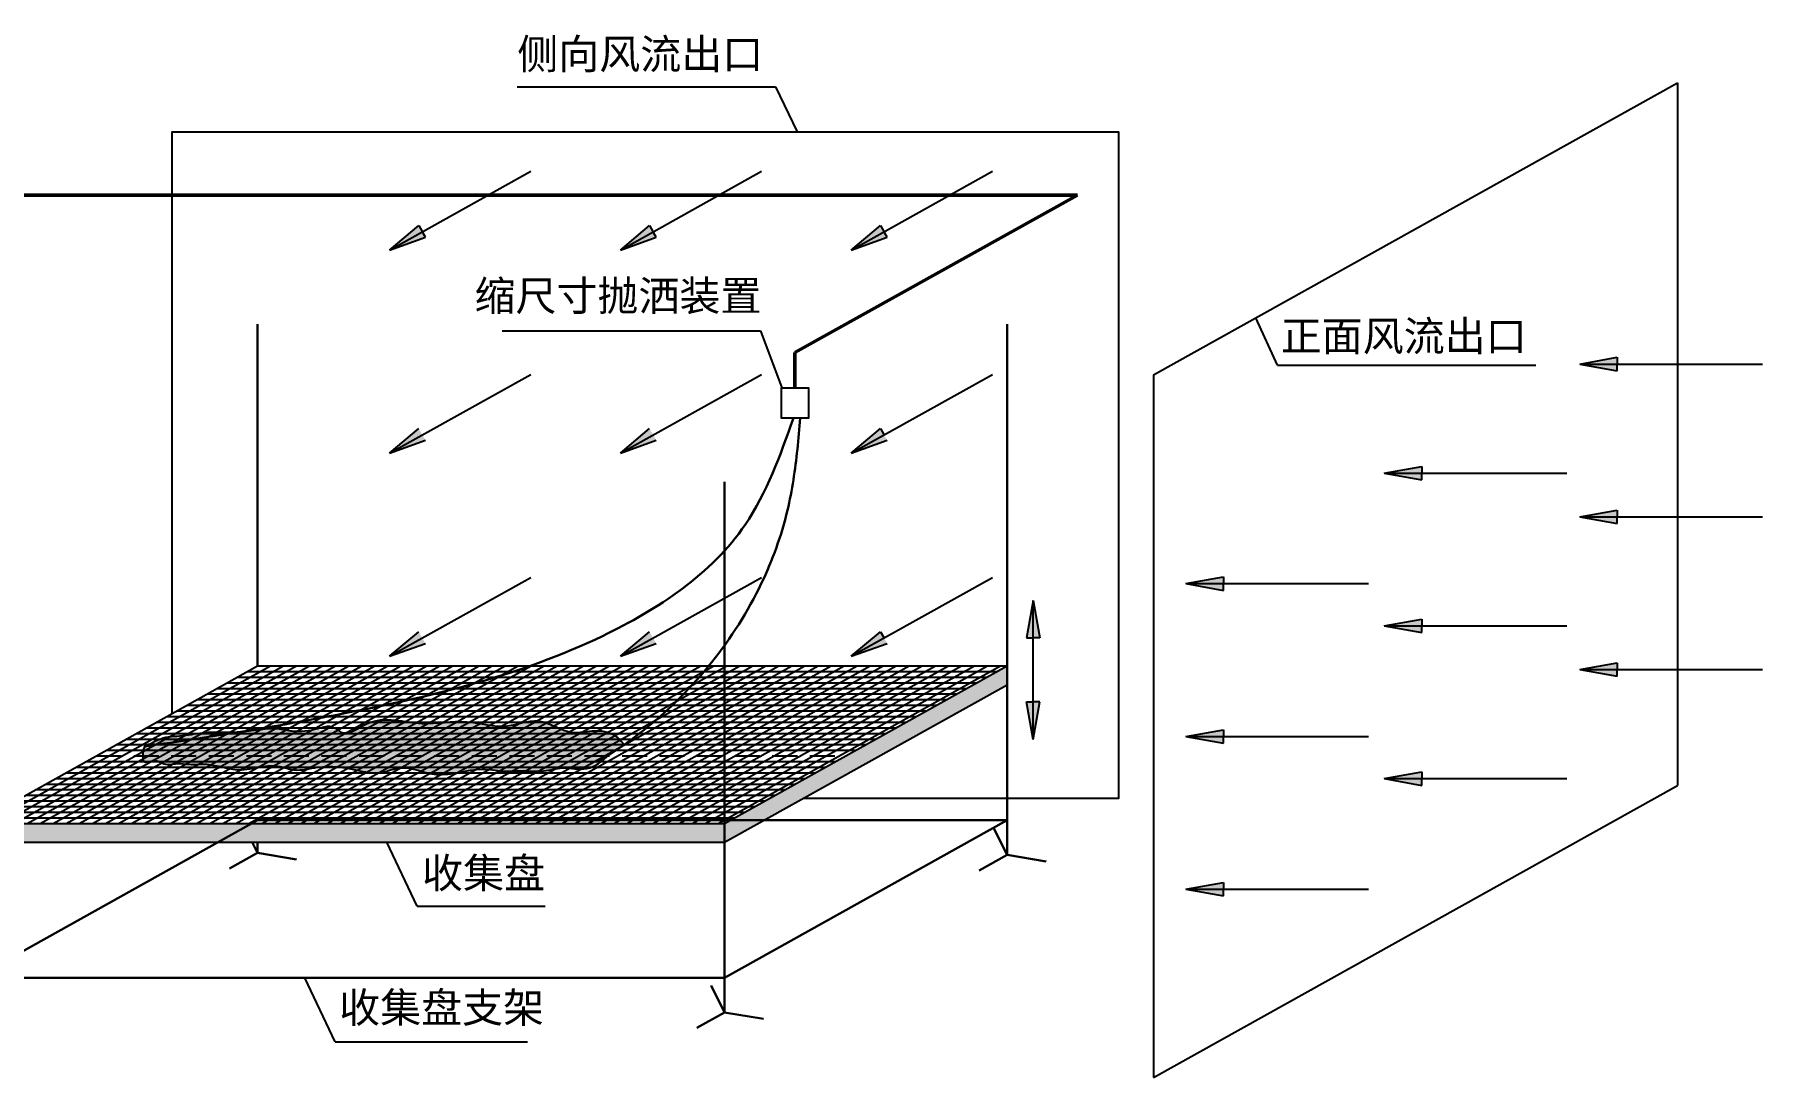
# Model space of a CAD drawing. Header units: millimetres. Extents: x -168 to 2937, y -666 to 1342.
# Drawn here: x 226.4 to 398.9, y 322.9 to 427.1 of the extents above; entities that cross this region are included whole.
import ezdxf

# ---------------------------------------------------------------- set-up
doc = ezdxf.new("R2010")
doc.units = ezdxf.units.MM
doc.linetypes.add('DASHED', pattern=[0.75, 0.5, -0.25])
doc.styles.add('说明', font='', dxfattribs={"height": 3})
doc.styles.get('说明').set_extended_font_data('SimSun')

msp = doc.modelspace()

# ---------------------------------------------------------------- hatches: boundary and pattern name
for color, points in [(256, [(261.833477128616, 405.5389875354575), (265.0778034400983, 407.404701058867), (264.7424569078942, 407.9878418059557)]), (256, [(265.4131499723026, 406.8215603117783), (261.833477128616, 405.5389875354575), (265.0778034400983, 407.404701058867)]), (256, [(284.8789305431915, 405.5389875354577), (288.1232568546737, 407.4047010588673), (287.7879103224697, 407.987841805956)]), (256, [(288.4586033868781, 406.8215603117786), (284.8789305431915, 405.5389875354577), (288.1232568546737, 407.4047010588673)]), (256, [(307.9243839577669, 405.538987535458), (311.1687102692492, 407.4047010588675), (310.8333637370451, 407.9878418059562)]), (256, [(311.5040568014535, 406.8215603117789), (307.9243839577669, 405.538987535458), (311.1687102692492, 407.4047010588675)]), (256, [(380.6528956458409, 394.1532981477513), (384.3954268971212, 394.1532981477513), (384.3954268971212, 394.8259871008169)]), (256, [(384.3954268971212, 393.4806091946856), (380.6528956458409, 394.1532981477513), (384.3954268971212, 394.1532981477513)]), (256, [(261.833477128616, 385.2523656777419), (265.0778034400983, 387.1180792011514), (264.7424569078942, 387.7012199482401)]), (256, [(265.4131499723026, 386.5349384540627), (261.833477128616, 385.2523656777419), (265.0778034400983, 387.1180792011514)]), (256, [(284.8789305431915, 385.2523656777422), (288.1232568546737, 387.1180792011517), (287.7879103224697, 387.7012199482404)]), (256, [(288.4586033868781, 386.534938454063), (284.8789305431915, 385.2523656777422), (288.1232568546737, 387.1180792011517)]), (256, [(307.9243839577669, 385.2523656777425), (311.1687102692492, 387.118079201152), (310.8333637370451, 387.7012199482407)]), (256, [(311.5040568014535, 386.5349384540633), (307.9243839577669, 385.2523656777425), (311.1687102692492, 387.118079201152)]), (256, [(361.1294573830008, 383.2612023351037), (364.8719886342811, 383.2612023351037), (364.8719886342811, 383.9338912881694)]), (256, [(364.8719886342811, 382.5885133820381), (361.1294573830008, 383.2612023351037), (364.8719886342811, 383.2612023351037)]), (256, [(380.6528956458409, 378.8942774288164), (384.3954268971212, 378.8942774288164), (384.3954268971212, 379.5669663818821)]), (256, [(384.3954268971212, 378.2215884757507), (380.6528956458409, 378.8942774288164), (384.3954268971212, 378.8942774288164)]), (256, [(341.3387392664399, 372.2199915081681), (345.0812705177202, 372.2199915081681), (345.0812705177202, 372.8926804612337)]), (256, [(345.0812705177202, 371.5473025551024), (341.3387392664399, 372.2199915081681), (345.0812705177202, 372.2199915081681)]), (1, [(326.0865684768538, 370.5502591350814), (326.0865684768538, 366.8077278838011), (325.4138795237882, 366.8077278838011)]), (1, [(326.7592574299194, 366.8077278838011), (326.0865684768538, 370.5502591350814), (326.0865684768538, 366.8077278838011)]), (256, [(261.833477128616, 364.9657438200264), (265.0778034400983, 366.8314573434359), (264.7424569078942, 367.4145980905246)]), (256, [(284.8789305431915, 364.9657438200267), (288.1232568546737, 366.8314573434362), (287.7879103224697, 367.4145980905249)]), (256, [(307.9243839577669, 364.9657438200269), (311.1687102692492, 366.8314573434365), (310.8333637370451, 367.4145980905251)]), (256, [(361.1294573830008, 368.0021816161689), (364.8719886342811, 368.0021816161689), (364.8719886342811, 368.6748705692345)]), (256, [(364.8719886342811, 367.3294926631032), (361.1294573830008, 368.0021816161689), (364.8719886342811, 368.0021816161689)]), (256, [(265.4131499723026, 366.2483165963472), (261.833477128616, 364.9657438200264), (265.0778034400983, 366.8314573434359)]), (256, [(288.4586033868781, 366.2483165963475), (284.8789305431915, 364.9657438200267), (288.1232568546737, 366.8314573434362)]), (256, [(311.5040568014535, 366.2483165963478), (307.9243839577669, 364.9657438200269), (311.1687102692492, 366.8314573434365)]), (256, [(380.6528956458409, 363.6352567098815), (384.3954268971212, 363.6352567098815), (384.3954268971212, 364.3079456629472)]), (256, [(384.3954268971212, 362.9625677568159), (380.6528956458409, 363.6352567098815), (384.3954268971212, 363.6352567098815)]), (1, [(326.0865684768538, 356.6591158616014), (326.0865684768539, 360.4016471128818), (325.4138795237882, 360.4016471128818)]), (1, [(326.7592574299194, 360.4016471128818), (326.0865684768538, 356.6591158616014), (326.0865684768538, 360.4016471128818)]), (256, [(341.3387392664399, 356.9609707892332), (345.0812705177202, 356.9609707892332), (345.0812705177202, 357.6336597422988)]), (256, [(345.0812705177202, 356.2882818361675), (341.3387392664399, 356.9609707892332), (345.0812705177202, 356.9609707892332)]), (256, [(361.1294573830008, 352.743160897234), (364.8719886342811, 352.743160897234), (364.8719886342811, 353.4158498502997)]), (256, [(364.8719886342811, 352.0704719441683), (361.1294573830008, 352.743160897234), (364.8719886342811, 352.743160897234)]), (256, [(341.3387392664399, 341.7019500702983), (345.0812705177202, 341.7019500702983), (345.0812705177202, 342.374639023364)]), (256, [(345.0812705177202, 341.0292611172326), (341.3387392664399, 341.7019500702983), (345.0812705177202, 341.7019500702983)])]:
    msp.add_hatch(color=color).paths.add_polyline_path(points)
h = msp.add_hatch(color=252)
h.paths.add_polyline_path([(323.4746829188429, 362.1225497632599), (323.4746829188429, 363.999574409416), (307.6034965063665, 355.1450642182417), (310.9679522940679, 355.1450642182417)])
h.paths.add_polyline_path([(310.9679522940679, 355.1450642182417), (307.6034965063665, 355.1450642182417), (295.2813024565876, 348.2705313411262), (295.2813024565876, 346.39350669497)])
h.paths.add_polyline_path([(295.2813024565876, 348.2705313411262), (236.3243587296495, 348.2705313411262), (232.9599029419481, 346.39350669497), (295.2813024565876, 346.39350669497)])
h.paths.add_polyline_path([(236.3243587296495, 348.2705313411262), (220.4531723171731, 348.2705313411262), (220.4531723171731, 346.39350669497), (232.9599029419481, 346.39350669497)])
h = msp.add_hatch(color=140)
edge = h.paths.add_edge_path()
edge.add_spline(control_points=[(279.1153154839528, 357.6377983730556), (278.303629626502, 357.95660441362), (276.5331610868825, 359.0006206393811), (273.2788882360703, 357.5011858499622), (269.4221459704341, 358.8462806795657), (264.7397700042438, 357.7672611685691), (261.0598190447442, 359.208166247695), (258.849287751363, 357.8321506754565), (258.477969308624, 357.6377983730556)], knot_values=[21.23040155068355, 21.23040155068355, 21.23040155068355, 21.23040155068355, 23.80191644475923, 26.90883749699029, 30.99147413144302, 35.47055070107217, 40.92934960696578, 42.06789289563804, 42.06789289563804, 42.06789289563804, 42.06789289563804], degree=3, periodic=0)
edge.add_line((258.477969308624, 357.6377983730556), (279.1153154839528, 357.6377983730556))
edge = h.paths.add_edge_path()
edge.add_spline(control_points=[(283.8029075426768, 355.1450642182416), (284.2950324013963, 355.4658840282477), (284.7811934543725, 355.7957494365408), (285.2608736941623, 356.1350528752972)], knot_values=[38.24914659889313, 38.24914659889313, 38.24914659889313, 38.24914659889313, 40.00687960590923, 40.00687960590923, 40.00687960590923, 40.00687960590923], degree=3, periodic=0)
edge.add_spline(control_points=[(285.2608736941623, 356.1350528752973), (284.9893586125871, 356.4594981051019), (284.2000361237139, 357.4026940219057), (282.2130773825317, 357.6712720665816), (280.4414323661348, 357.2014391569618), (279.4867352512628, 357.4919157457849), (279.1153154839528, 357.6377983730556)], knot_values=[42.06789289563803, 42.06789289563803, 42.06789289563803, 42.06789289563803, 43.31246779569348, 45.68600114952036, 47.51707366834722, 48.69377454938908, 48.69377454938908, 48.69377454938908, 48.69377454938908], degree=3, periodic=0)
edge.add_line((279.1153154839528, 357.6377983730556), (258.477969308624, 357.6377983730556))
edge.add_spline(control_points=[(258.477969308624, 357.6377983730556), (257.9464495508003, 357.3595948775799), (257.2932640729416, 357.1167585223907), (256.7256054474213, 357.544599339343), (256.6001163239907, 357.6377983730556)], knot_values=[19.14589793514648, 19.14589793514648, 19.14589793514648, 19.14589793514648, 20.77565337794911, 21.23040155068355, 21.23040155068355, 21.23040155068355, 21.23040155068355], degree=3, periodic=0)
edge.add_line((256.6001163239907, 357.6377983730556), (254.2139065621353, 357.6377983730556))
edge.add_spline(control_points=[(254.2139065621353, 357.6377983730556), (253.4916150421394, 357.4801645741127), (252.5416038969243, 357.405800133178), (251.5805808140081, 357.5925848915053), (251.3230836322541, 357.6377983730556)], knot_values=[13.76922508624911, 13.76922508624911, 13.76922508624911, 13.76922508624911, 15.91041291948569, 16.69180168459071, 16.69180168459071, 16.69180168459071, 16.69180168459071], degree=3, periodic=0)
edge.add_line((251.3230836322543, 357.6377983730556), (248.7547277973517, 357.6377983730556))
edge.add_spline(control_points=[(248.7547277973357, 357.6377983730536), (248.7186750948841, 357.6331419628917), (248.6826167192526, 357.6284170731327), (248.6465527794284, 357.6236402592311)], knot_values=[11.07647859446061, 11.07647859446061, 11.07647859446061, 11.07647859446061, 11.18483868937462, 11.18483868937462, 11.18483868937462, 11.18483868937462], degree=3, periodic=0)
edge.add_line((248.6465527794284, 357.6236402592311), (248.6465527794284, 355.1450642182417))
edge.add_line((248.6465527794284, 355.1450642182417), (283.8029075426768, 355.1450642182417))
edge = h.paths.add_edge_path()
edge.add_line((248.6465527794284, 355.1450642182417), (246.0545987164899, 353.699017081696))
edge.add_spline(control_points=[(246.0545987164866, 353.6990170816964), (246.300665070378, 353.6575998455549), (247.2632198160995, 353.5479502161786), (248.8623588193743, 353.9650380801686), (250.7357529127222, 354.1118943815083), (252.5766250513255, 353.3778635207597), (255.1868782868877, 354.1798296389676), (258.0262465360099, 353.7593831410829), (260.7875113974035, 353.06991497839), (263.3739294526353, 354.3066752391567), (266.81144329057, 352.468525245927), (270.2512546022814, 353.9938606589885), (273.1552570460536, 353.4222949204571), (275.195211502227, 353.5733388755642), (277.1999579316306, 353.3788842881769), (279.2435487750452, 354.032098520232), (280.7634407062126, 353.6030243332805), (281.5199659182523, 353.7438309367759)], knot_values=[11.59944483250466, 11.59944483250466, 11.59944483250466, 11.59944483250466, 12.35183915300429, 14.54231154264063, 16.45575990681504, 17.89243121820617, 20.29761392828616, 24.24515229601366, 26.46752811943578, 28.58251929860627, 32.27899619593191, 36.89875887323735, 38.96562262110845, 41.02494242223023, 43.025424214374, 44.93105456690949, 47.35057299633272, 47.35057299633272, 47.35057299633272, 47.35057299633424], degree=3, periodic=0)
edge.add_spline(control_points=[(281.5199659182524, 353.7438309367753), (282.293507927085, 354.1909397519992), (283.0550931561821, 354.6575585270655), (283.8029075426768, 355.1450642182416)], knot_values=[40.00687960590923, 40.00687960590923, 40.00687960590923, 40.00687960590923, 42.67786443216497, 42.67786443216497, 42.67786443216497, 42.67786443216497], degree=3, periodic=0)
edge.add_line((283.8029075426768, 355.1450642182417), (248.6465527794284, 355.1450642182417))
edge = h.paths.add_edge_path()
edge.add_spline(control_points=[(237.3991375889568, 355.9660710578049), (237.2214319095045, 355.7791246532582), (237.1738097392853, 355.2002220372635), (237.2218286588836, 354.0866882985038), (238.4995977913219, 354.8177920437569), (239.414967769162, 353.9787150315295), (240.6180644565448, 354.3558079383029), (242.0135193183835, 354.0911147963996), (243.8452661379204, 354.3223931375076), (245.238445652197, 353.8363898011141), (246.0545987164866, 353.6990170816964)], knot_values=[1.213769092487148, 1.213769092487207, 1.213769092487207, 1.213769092487207, 2.144050504641445, 2.742682054997386, 3.958987411837631, 4.833423113431671, 6.158384614112595, 7.337969264012979, 9.10390279468076, 11.59944483250466, 11.59944483250466, 11.59944483250466, 11.59944483250466], degree=3, periodic=0)
edge.add_line((246.0545987164896, 353.6990170816957), (248.6465527794284, 355.1450642182416))
edge.add_line((248.6465527794284, 355.1450642182417), (248.6465527794284, 357.6236402592311))
edge.add_spline(control_points=[(248.6465527794284, 357.6236402592311), (248.1348588924941, 357.5558643455514), (247.62204485529, 357.4776353716761), (247.108421972753, 357.4362414840239)], knot_values=[9.53900935437473, 9.53900935437473, 9.53900935437473, 9.53900935437473, 11.076478594436, 11.07647859446061, 11.07647859446061, 11.07647859446061], degree=3, periodic=0)
edge.add_spline(control_points=[(247.1084219727445, 357.4362414840211), (244.2785954089696, 356.9713622895535), (241.4425318249759, 356.538704718825), (238.6010862379885, 356.1350528752819)], knot_values=[67.04646882409786, 67.04646882409786, 67.04646882409786, 67.04646882409786, 75.66431107633738, 75.66431107633738, 75.66431107633738, 75.66431107633738], degree=3, periodic=0)
edge.add_spline(control_points=[(238.6010862379885, 356.1350528752819), (238.2005428359448, 356.0781522316819), (237.7998924879342, 356.0218279618867), (237.3991375889568, 355.9660710578049)], knot_values=[75.66431107633738, 75.66431107633738, 75.66431107633738, 75.66431107633738, 76.87912225195706, 76.87912225195706, 76.87912225195706, 76.87912225195706], degree=3, periodic=0)
edge = h.paths.add_edge_path(flags=17)
edge.add_spline(control_points=[(247.1084219727447, 357.4362414840233), (245.8129272660472, 357.3318349940371), (243.7100898218294, 357.5419057943947), (241.2999812762515, 356.9893155975916), (239.3906001371496, 356.9834770013945), (238.4012195793759, 356.4732804395776), (237.7453237908268, 356.1350528752711)], knot_values=[0, 2.461852943724807e-11, 2.461852943724807e-11, 2.461852943724807e-11, 3.877909902330877, 6.269691330543512, 7.371661404789362, 9.539009354399349, 9.539009354399349, 9.539009354399349, 9.539009354399349], degree=3, periodic=0)
edge.add_spline(control_points=[(237.7453237908266, 356.135052875271), (237.9879636733141, 356.1824127441316), (238.2945249557208, 356.1587328097014), (238.6010862381274, 356.1350528752711)], knot_values=[0, 0, 0, 0, 0.7671340923366422, 0.7671340923366422, 0.7671340923366422, 0.7671340923366422], degree=3, periodic=0)
edge.add_spline(control_points=[(238.6010862379885, 356.1350528752819), (241.4425318249759, 356.538704718825), (244.2785954089696, 356.9713622895535), (247.1084219727445, 357.4362414840211)], knot_values=[67.04646882409784, 67.04646882409784, 67.04646882409784, 67.04646882409784, 75.66431107633737, 75.66431107633737, 75.66431107633737, 75.66431107633737], degree=3, periodic=0)

# ---------------------------------------------------------------- linework, layer by layer
for p, q in [((274.5878671636569, 421.8394111896693), (300.3651350293837, 421.8394111896694)), ((300.3651350293837, 421.8394111896694), (302.518017615407, 417.3341970804333)), ((338.1120598210618, 393.0634327957197), (390.4082880983285, 422.2394171365646)), ((261.833477128616, 405.5389875354575), (264.7424569078942, 407.9878418059557)), ((264.7424569078942, 407.9878418059557), (265.0778034400983, 407.404701058867)), ((265.4131499723026, 406.8215603117783), (265.0778034400983, 407.404701058867)), ((284.8789305431915, 405.5389875354577), (287.7879103224697, 407.987841805956)), ((287.7879103224697, 407.987841805956), (288.1232568546737, 407.4047010588673)), ((288.4586033868781, 406.8215603117786), (288.1232568546737, 407.4047010588673)), ((307.9243839577669, 405.538987535458), (310.8333637370451, 407.9878418059562)), ((310.8333637370451, 407.9878418059562), (311.1687102692492, 407.4047010588675)), ((311.5040568014535, 406.8215603117789), (311.1687102692492, 407.4047010588675)), ((261.833477128616, 405.5389875354575), (265.4131499723026, 406.8215603117783)), ((284.8789305431915, 405.5389875354577), (288.4586033868781, 406.8215603117786)), ((307.9243839577669, 405.538987535458), (311.5040568014535, 406.8215603117789)), ((350.4926242061019, 394.0289036592527), (348.3244714726317, 398.7609213573945)), ((273.0776065393402, 397.4709314026323), (298.854874405067, 397.4709314026323)), ((298.854874405067, 397.4709314026323), (301.0077569910902, 391.7796813212184)), ((350.4926242061019, 394.0289036592527), (376.2698920718287, 394.0289036592528)), ((380.6528956458409, 394.1532981477513), (384.3954268971212, 394.8259871008169)), ((380.6528956458409, 394.1532981477513), (398.8884067243513, 394.1532981477513)), ((380.6528956458409, 394.1532981477513), (384.3954268971212, 393.4806091946856)), ((384.3954268971212, 394.8259871008169), (384.3954268971212, 394.1532981477513)), ((384.3954268971212, 393.4806091946856), (384.3954268971212, 394.1532981477513)), ((261.833477128616, 385.2523656777419), (264.7424569078942, 387.7012199482401)), ((261.833477128616, 385.2523656777419), (265.4131499723026, 386.5349384540627)), ((284.8789305431915, 385.2523656777422), (287.7879103224697, 387.7012199482404)), ((284.8789305431915, 385.2523656777422), (288.4586033868781, 386.534938454063)), ((307.9243839577669, 385.2523656777425), (310.8333637370451, 387.7012199482407)), ((307.9243839577669, 385.2523656777425), (311.5040568014535, 386.5349384540633)), ((310.8333637370451, 387.7012199482407), (311.1687102692492, 387.118079201152)), ((361.1294573830008, 383.2612023351037), (364.8719886342811, 383.9338912881694)), ((361.1294573830008, 383.2612023351037), (379.3649684615112, 383.2612023351037)), ((361.1294573830008, 383.2612023351037), (364.8719886342811, 382.5885133820381)), ((364.8719886342811, 383.9338912881694), (364.8719886342811, 383.2612023351037)), ((364.8719886342811, 382.5885133820381), (364.8719886342811, 383.2612023351037)), ((380.6528956458409, 378.8942774288164), (384.3954268971212, 379.5669663818821)), ((384.3954268971212, 379.5669663818821), (384.3954268971212, 378.8942774288164)), ((380.6528956458409, 378.8942774288164), (398.8884067243513, 378.8942774288164)), ((380.6528956458409, 378.8942774288164), (384.3954268971212, 378.2215884757507)), ((384.3954268971212, 378.2215884757507), (384.3954268971212, 378.8942774288164)), ((341.3387392664399, 372.2199915081681), (345.0812705177202, 372.8926804612337)), ((345.0812705177202, 372.8926804612337), (345.0812705177202, 372.2199915081681)), ((341.3387392664399, 372.2199915081681), (359.5742503449503, 372.2199915081681)), ((341.3387392664399, 372.2199915081681), (345.0812705177202, 371.5473025551024)), ((345.0812705177202, 371.5473025551024), (345.0812705177202, 372.2199915081681)), ((261.833477128616, 364.9657438200264), (264.7424569078942, 367.4145980905246)), ((284.8789305431915, 364.9657438200267), (287.7879103224697, 367.4145980905249)), ((307.9243839577669, 364.9657438200269), (310.8333637370451, 367.4145980905251)), ((310.8333637370451, 367.4145980905251), (311.1687102692492, 366.8314573434365)), ((361.1294573830008, 368.0021816161689), (364.8719886342811, 368.6748705692345)), ((361.1294573830008, 368.0021816161689), (379.3649684615112, 368.0021816161689)), ((361.1294573830008, 368.0021816161689), (364.8719886342811, 367.3294926631032)), ((364.8719886342811, 368.6748705692345), (364.8719886342811, 368.0021816161689)), ((364.8719886342811, 367.3294926631032), (364.8719886342811, 368.0021816161689)), ((261.833477128616, 364.9657438200264), (265.4131499723026, 366.2483165963472)), ((284.8789305431915, 364.9657438200267), (288.4586033868781, 366.2483165963475)), ((307.9243839577669, 364.9657438200269), (311.5040568014535, 366.2483165963478)), ((380.6528956458409, 363.6352567098815), (384.3954268971212, 364.3079456629472)), ((384.3954268971212, 364.3079456629472), (384.3954268971212, 363.6352567098815)), ((380.6528956458409, 363.6352567098815), (398.8884067243513, 363.6352567098815)), ((380.6528956458409, 363.6352567098815), (384.3954268971212, 362.9625677568159)), ((384.3954268971212, 362.9625677568159), (384.3954268971212, 363.6352567098815)), ((341.3387392664399, 356.9609707892332), (345.0812705177202, 357.6336597422988)), ((345.0812705177202, 357.6336597422988), (345.0812705177202, 356.9609707892332)), ((341.3387392664399, 356.9609707892332), (359.5742503449503, 356.9609707892332)), ((341.3387392664399, 356.9609707892332), (345.0812705177202, 356.2882818361675)), ((345.0812705177202, 356.2882818361675), (345.0812705177202, 356.9609707892332)), ((247.3200808379893, 354.4050275871712), (247.3200808379893, 354.4050275871712)), ((361.1294573830008, 352.743160897234), (364.8719886342811, 353.4158498502997)), ((361.1294573830008, 352.743160897234), (379.3649684615112, 352.743160897234)), ((361.1294573830008, 352.743160897234), (364.8719886342811, 352.0704719441683)), ((364.8719886342811, 353.4158498502997), (364.8719886342811, 352.743160897234)), ((364.8719886342811, 352.0704719441683), (364.8719886342811, 352.743160897234)), ((264.5792908350065, 340.0038080803839), (261.5678519507692, 346.39350669497)), ((341.3387392664399, 341.7019500702983), (345.0812705177202, 342.374639023364)), ((341.3387392664399, 341.7019500702983), (359.5742503449503, 341.7019500702983)), ((341.3387392664399, 341.7019500702983), (345.0812705177202, 341.0292611172326)), ((345.0812705177202, 342.374639023364), (345.0812705177202, 341.7019500702983)), ((345.0812705177202, 341.0292611172326), (345.0812705177202, 341.7019500702983)), ((264.5792908350065, 340.0038080803839), (277.3779039426076, 340.0038080803839)), ((256.4001079879379, 326.4658837978479), (253.3886691037005, 332.855582412434)), ((256.4001079879379, 326.4658837978479), (275.5980276493395, 326.4658837978479))]:
    msp.add_line(p, q)
at = {"color": 7, "ltscale": 5}
for p, q in [((261.833477128616, 405.5389875354575), (275.9301673597437, 413.4035090696025)), ((284.8789305431915, 405.5389875354578), (298.9756207743191, 413.4035090696028)), ((307.9243839577669, 405.5389875354581), (322.0210741888945, 413.403509069603)), ((261.833477128616, 385.252365677742), (275.9301673597437, 393.1168872118869)), ((284.8789305431915, 385.2523656777423), (298.9756207743191, 393.1168872118872)), ((307.9243839577669, 385.2523656777425), (322.0210741888945, 393.1168872118875)), ((261.833477128616, 364.9657438200264), (275.9301673597437, 372.8302653541714)), ((284.8789305431915, 364.9657438200267), (298.9756207743191, 372.8302653541717)), ((307.9243839577669, 364.965743820027), (322.0210741888945, 372.830265354172))]:
    msp.add_line(p, q, dxfattribs=at)
at = {"color": 150, "lineweight": 50, "ltscale": 5}
for p in [(180.8432264449934, 411.0236280021919), (302.3061062615669, 395.294584933902)]:
    msp.add_line(p, (330.4994867238223, 411.0236280021919), dxfattribs=at)
at = {"lineweight": 30, "ltscale": 5}
for p, q in [((248.6465527794284, 363.999574409416), (248.6465527794284, 398.1231715853176)), ((323.4746829188429, 362.1225497632599), (323.4746829188429, 398.1231715853177)), ((295.2813024565876, 346.3935066949701), (295.2813024565875, 382.3941285170278)), ((323.4746829188429, 362.1225497632599), (323.4746829188429, 345.1225497632599)), ((295.2813024565876, 346.39350669497), (295.2813024565876, 329.39350669497))]:
    msp.add_line(p, q, dxfattribs=at)
at = {"color": 150, "lineweight": 50}
msp.add_line((302.3061062615669, 391.7796813212184), (302.3061062615669, 395.294584933902), dxfattribs=at)
at = {"color": 1}
for p, q in [((326.0865684768538, 370.5502591350814), (325.4138795237882, 366.8077278838011)), ((326.0865684768538, 356.6591158616014), (326.0865684768539, 370.5502591350818)), ((326.0865684768538, 370.5502591350814), (326.7592574299194, 366.8077278838011)), ((325.4138795237882, 366.8077278838011), (326.0865684768538, 366.8077278838011)), ((326.7592574299194, 366.8077278838011), (326.0865684768538, 366.8077278838011)), ((326.0865684768538, 356.6591158616014), (325.4138795237882, 360.4016471128818)), ((325.4138795237882, 360.4016471128818), (326.0865684768538, 360.4016471128818)), ((326.0865684768538, 356.6591158616014), (326.7592574299194, 360.4016471128818)), ((326.7592574299194, 360.4016471128818), (326.0865684768538, 360.4016471128818))]:
    msp.add_line(p, q, dxfattribs=at)
at = {"color": 253, "ltscale": 5}
for p, q in [((220.4531723171731, 348.2705313411262), (248.6465527794284, 363.999574409416)), ((221.7546314369206, 348.2705313411262), (249.9480118991759, 363.999574409416)), ((223.0560905566681, 348.2705313411262), (251.2494710189234, 363.999574409416)), ((224.3575496764155, 348.2705313411262), (252.5509301386709, 363.999574409416)), ((225.659008796163, 348.2705313411262), (253.8523892584183, 363.999574409416)), ((226.9604679159105, 348.2705313411262), (255.1538483781658, 363.999574409416)), ((228.2619270356579, 348.2705313411262), (256.4553074979133, 363.999574409416)), ((229.5633861554054, 348.2705313411262), (257.7567666176607, 363.999574409416)), ((230.8648452751529, 348.2705313411262), (259.0582257374082, 363.999574409416)), ((232.1663043949004, 348.2705313411262), (260.3596848571557, 363.999574409416)), ((233.4677635146478, 348.2705313411262), (261.6611439769031, 363.999574409416)), ((234.7692226343953, 348.2705313411262), (262.9626030966506, 363.999574409416)), ((236.0706817541428, 348.2705313411262), (264.2640622163981, 363.999574409416)), ((237.3721408738902, 348.2705313411262), (265.5655213361456, 363.999574409416)), ((238.6735999936377, 348.2705313411262), (266.866980455893, 363.999574409416)), ((239.9750591133852, 348.2705313411262), (268.1684395756405, 363.999574409416)), ((241.2765182331327, 348.2705313411262), (269.469898695388, 363.999574409416)), ((242.5779773528801, 348.2705313411262), (270.7713578151354, 363.999574409416)), ((243.8794364726276, 348.2705313411262), (272.0728169348829, 363.999574409416)), ((245.1808955923751, 348.2705313411262), (273.3742760546304, 363.999574409416)), ((246.4823547121225, 348.2705313411262), (274.6757351743778, 363.999574409416)), ((247.78381383187, 348.2705313411262), (275.9771942941254, 363.999574409416)), ((248.6465527794284, 363.999574409416), (323.4746829188429, 363.999574409416)), ((249.0852729516175, 348.2705313411262), (277.2786534138728, 363.999574409416)), ((250.3867320713649, 348.2705313411262), (278.5801125336203, 363.999574409416)), ((251.6881911911124, 348.2705313411262), (279.8815716533678, 363.999574409416)), ((252.9896503108599, 348.2705313411262), (281.1830307731152, 363.999574409416)), ((254.2911094306073, 348.2705313411262), (282.4844898928627, 363.999574409416)), ((255.5925685503548, 348.2705313411262), (283.7859490126102, 363.999574409416)), ((256.8940276701023, 348.2705313411262), (285.0874081323576, 363.999574409416)), ((258.1954867898498, 348.2705313411262), (286.3888672521051, 363.999574409416)), ((259.4969459095972, 348.2705313411262), (287.6903263718526, 363.999574409416)), ((260.7984050293447, 348.2705313411262), (288.9917854916, 363.999574409416)), ((262.0998641490922, 348.2705313411262), (290.2932446113475, 363.999574409416)), ((263.4013232688396, 348.2705313411262), (291.594703731095, 363.999574409416)), ((264.7027823885871, 348.2705313411262), (292.8961628508424, 363.999574409416)), ((266.0042415083346, 348.2705313411262), (294.1976219705899, 363.999574409416)), ((267.305700628082, 348.2705313411262), (295.4990810903374, 363.999574409416)), ((268.6071597478295, 348.2705313411262), (296.8005402100849, 363.999574409416)), ((269.908618867577, 348.2705313411262), (298.1019993298323, 363.999574409416)), ((271.2100779873245, 348.2705313411262), (299.4034584495798, 363.999574409416)), ((272.5115371070719, 348.2705313411262), (300.7049175693273, 363.999574409416)), ((273.8129962268195, 348.2705313411262), (302.0063766890747, 363.999574409416)), ((275.1144553465669, 348.2705313411262), (303.3078358088222, 363.999574409416)), ((276.4159144663143, 348.2705313411262), (304.6092949285697, 363.999574409416)), ((277.7173735860619, 348.2705313411262), (305.9107540483171, 363.999574409416)), ((279.0188327058093, 348.2705313411262), (307.2122131680646, 363.999574409416)), ((280.3202918255568, 348.2705313411262), (308.5136722878121, 363.999574409416)), ((281.6217509453043, 348.2705313411262), (309.8151314075596, 363.999574409416)), ((282.9232100650517, 348.2705313411262), (311.116590527307, 363.999574409416)), ((284.2246691847992, 348.2705313411262), (312.4180496470545, 363.999574409416)), ((285.5261283045467, 348.2705313411262), (313.719508766802, 363.999574409416)), ((286.8275874242941, 348.2705313411262), (315.0209678865494, 363.999574409416)), ((288.1290465440416, 348.2705313411262), (316.3224270062969, 363.999574409416)), ((289.4305056637891, 348.2705313411262), (317.6238861260444, 363.999574409416)), ((290.7319647835366, 348.2705313411262), (318.9253452457918, 363.999574409416)), ((292.033423903284, 348.2705313411262), (320.2268043655394, 363.999574409416)), ((293.3348830230315, 348.2705313411262), (321.5282634852868, 363.999574409416)), ((294.636342142779, 348.2705313411262), (322.8297226050342, 363.999574409416)), ((295.2813024565876, 348.2705313411262), (323.4746829188429, 363.999574409416)), ((245.6407596389949, 362.3226470958027), (320.4688897784093, 362.3226470958027)), ((246.6482631318677, 362.8847317259897), (321.4763932712822, 362.8847317259897)), ((247.6557666247406, 363.4468163561768), (322.483896764155, 363.4468163561768)), ((242.6182491603763, 360.6363932052415), (317.4463792997907, 360.6363932052415)), ((243.6257526532491, 361.1984778354285), (318.4538827926636, 361.1984778354285)), ((244.633256146122, 361.7605624656156), (319.4613862855364, 361.7605624656156)), ((295.2813024565876, 346.39350669497), (323.4746829188429, 362.1225497632599)), ((239.5957386817576, 358.9501393146803), (314.4238688211721, 358.9501393146803)), ((240.6032421746305, 359.5122239448674), (315.4313723140449, 359.5122239448674)), ((241.6107456675034, 360.0743085750544), (316.4388758069178, 360.0743085750544)), ((236.573228203139, 357.2638854241192), (311.4013583425535, 357.2638854241192)), ((237.5807316960119, 357.8259700543062), (312.4088618354264, 357.8259700543062)), ((238.5882351888848, 358.3880546844932), (313.4163653282992, 358.3880546844932)), ((233.5507177245204, 355.577631533558), (308.3788478639349, 355.577631533558)), ((233.5507177245204, 355.577631533558), (308.3788478639349, 355.577631533558)), ((234.5582212173933, 356.139716163745), (309.3863513568077, 356.139716163745)), ((235.5657247102662, 356.7018007939321), (310.3938548496806, 356.7018007939321)), ((230.5282072459018, 353.8913776429968), (305.3563373853162, 353.8913776429968)), ((231.5357107387747, 354.4534622731838), (306.3638408781891, 354.4534622731838)), ((227.5056967672832, 352.2051237524356), (302.3338269066977, 352.2051237524356)), ((228.5132002601561, 352.7672083826227), (303.3413303995706, 352.7672083826227)), ((229.520703753029, 353.3292930128097), (304.3488338924434, 353.3292930128097)), ((224.4831862886646, 350.5188698618745), (299.3113164280791, 350.5188698618745)), ((225.4906897815375, 351.0809544920615), (300.3188199209519, 351.0809544920615)), ((226.4981932744103, 351.6430391222485), (301.3263234138248, 351.6430391222485)), ((221.460675810046, 348.8326159713133), (296.2888059494604, 348.8326159713133)), ((222.4681793029189, 349.3947006015003), (297.2963094423333, 349.3947006015003)), ((223.4756827957917, 349.9567852316874), (298.3038129352062, 349.9567852316874)), ((220.4531723171731, 348.2705313411262), (295.2813024565876, 348.2705313411262)), ((220.4531723171731, 346.39350669497), (295.2813024565876, 346.39350669497))]:
    msp.add_line(p, q, dxfattribs=at)
at = {"color": 253, "linetype": 'DASHED', "ltscale": 5}
msp.add_line((232.5432142316476, 355.0155469033709), (307.371344371062, 355.0155469033709), dxfattribs=at)
at = {"ltscale": 5}
msp.add_line((338.1120598210618, 322.8961480078767), (390.4082880983285, 352.0721323487217), dxfattribs=at)
at = {"color": 7, "lineweight": 30, "ltscale": 5}
for p, q in [((220.4531723171731, 332.855582412434), (248.6465527794284, 348.5846254807239)), ((248.6465527794285, 348.584625480724), (323.4746829188429, 348.584625480724)), ((295.2813024565876, 332.855582412434), (323.4746829188429, 348.5846254807239)), ((245.8615174375176, 343.7688802143082), (248.6465527794284, 345.3226470958026)), ((320.6896475769321, 343.5687828817655), (323.4746829188429, 345.1225497632598)), ((220.4531723171731, 332.855582412434), (295.2813024565876, 332.855582412434)), ((292.4962671146768, 327.8397398134755), (295.2813024565876, 329.3935066949699))]:
    msp.add_line(p, q, dxfattribs=at)
at = {"lineweight": 30}
for p, q in [((323.474682918843, 345.1225497632599), (322.1292687420761, 347.8133608345583)), ((248.6465527794285, 345.3226470958026), (248.1111195409472, 346.39350669497)), ((248.6465527794284, 345.3226470958026), (252.545939163379, 344.6673715123121)), ((323.4746829188429, 345.1225497632599), (327.3740693027935, 344.4672741797694)), ((295.2813024565876, 329.39350669497), (293.9358882798207, 332.0843177662684)), ((295.2813024565876, 329.39350669497), (299.1806888405382, 328.7382311114795))]:
    msp.add_line(p, q, dxfattribs=at)
at = {"linetype": 'DASHED', "lineweight": 30, "ltscale": 5}
msp.add_line((248.6465527794284, 346.39350669497), (248.6465527794284, 345.3226470958027), dxfattribs=at)
at = {"ltscale": 5}
msp.add_lwpolyline([(390.4082880983285, 422.2394171365646), (390.4082880983285, 352.0721323487217)], dxfattribs=at)
for points in [[(240.1209728534589, 359.2431666413851), (240.1209728534589, 417.3341970804333), (334.5939419856761, 417.3341970804333), (334.5939419856761, 350.7696866210247), (303.1253464388486, 350.7696866210247)], [(338.1120598210618, 393.0634327957197), (338.1120598210618, 322.8961480078767)]]:
    msp.add_lwpolyline(points)
msp.add_lwpolyline([(300.946093444237, 391.7796813212184), (303.6661190788968, 391.7796813212184), (303.6661190788968, 388.7422369830765), (300.946093444237, 388.7422369830765)], close=True)
at = {"color": 150, "lineweight": 30, "ltscale": 5}
for points, knots in [([(302.1468334038238, 388.7422369830765), (300.8228792265376, 385.0070429972287), (297.4487991966231, 375.4879496239691), (280.793251551523, 364.4588420051325), (259.6804283877501, 359.4492921663654), (244.2024492386565, 356.9126136853786), (237.3991375889568, 355.9660710578049)], [0, 0, 0, 0, 11.67433637300789, 29.75189466104318, 56.25619526000038, 76.87912225195709, 76.87912225195709, 76.87912225195709, 76.87912225195709]), ([(302.8370157873771, 388.7422369830765), (302.7466228650406, 387.7086822443206), (302.476911234129, 384.6247932957082), (301.666347540205, 378.974793363049), (297.9520662418743, 368.7364847326505), (290.9930398332547, 360.0931069663959), (284.3412076906106, 355.4560409360085), (282.7104293750208, 354.4534622731838)], [0, 0, 0, 0, 3.113446757283894, 9.28980699990715, 17.05909035494869, 35.57022206271471, 41.29633532068569, 41.29633532068569, 41.29633532068569, 41.29633532068569])]:
    msp.add_open_spline(points, degree=3, knots=knots, dxfattribs=at)
for points in [[(237.7453237908268, 356.1350528752711), (239.7628038927112, 356.926994270312), (240.861359017923, 357.0136815323773), (243.2319258940693, 357.3315354077049), (247.1084219727694, 357.4362414840252), (250.8170315058094, 357.7139214097872), (252.0936776232552, 357.5113739527445), (254.6874969106411, 357.7544307849781), (256.1870485069605, 357.8962138886905), (256.9773527912191, 357.3898458271716), (259.6117010425723, 358.2405438683576), (265.0704629606969, 358.2606390473464), (269.5464734836721, 358.4263397257272), (273.6080393666016, 358.0120880297754), (276.6749348639171, 358.5091900649176), (280.2391660319079, 357.3492858973403), (282.0627256976131, 357.5149865757211), (284.3836200782573, 357.0178851216667), (285.2608736941623, 356.1350528752973)], [(238.6010862381274, 356.1350528752711), (237.3991375889569, 355.9660710578049), (237.1910114654997, 355.0593698818188), (237.3013827890347, 354.4710010315024), (238.5154625692371, 354.5445469925201), (239.3248481336354, 354.213589586853), (240.6492992373728, 354.2503625673618), (241.8265888949757, 354.1768166063442), (243.5925224256434, 354.1768166063442), (246.793277427847, 353.6252207365366), (248.9639051743188, 353.9194051616948), (250.8770001511211, 353.9561781422036), (252.2750315000574, 353.6252207365366), (254.666399982126, 353.882632181186), (258.6029612592656, 353.5884477560278), (260.8103791283368, 353.3310363113784), (262.8706355512736, 353.8090856390805), (266.5100564248066, 353.1621257038803), (271.0993981873996, 353.6914170988076), (273.1587179885214, 353.5149866338319), (275.2180377896432, 353.5149866338319), (277.2185195817869, 353.5149866338319), (279.1013263117118, 353.8090374087915), (281.5199659182537, 353.7438309367761), (283.8029075426768, 355.1450642182417)]]:
    msp.add_spline(points, degree=3)

# ---------------------------------------------------------------- texts
at = {"char_height": 3, "attachment_point": 1, "style": '说明'}
for s, insert in [('侧向风流出口', (274.5878671636569, 426.6194818696079)), ('缩尺寸抛洒装置', (270.3143239304077, 402.4754838470557)), ('正面风流出口', (350.8016855116464, 398.452916939327)), ('收集盘', (265.0782971331641, 344.8131930438132)), ('收集盘支架', (256.8014705061428, 331.3764750836115))]:
    msp.add_mtext_dynamic_manual_height_columns(s, width=32.63597356161586, gutter_width=15, heights=[0], dxfattribs=dict(at, insert=insert))

doc.saveas('drawing.dxf')
